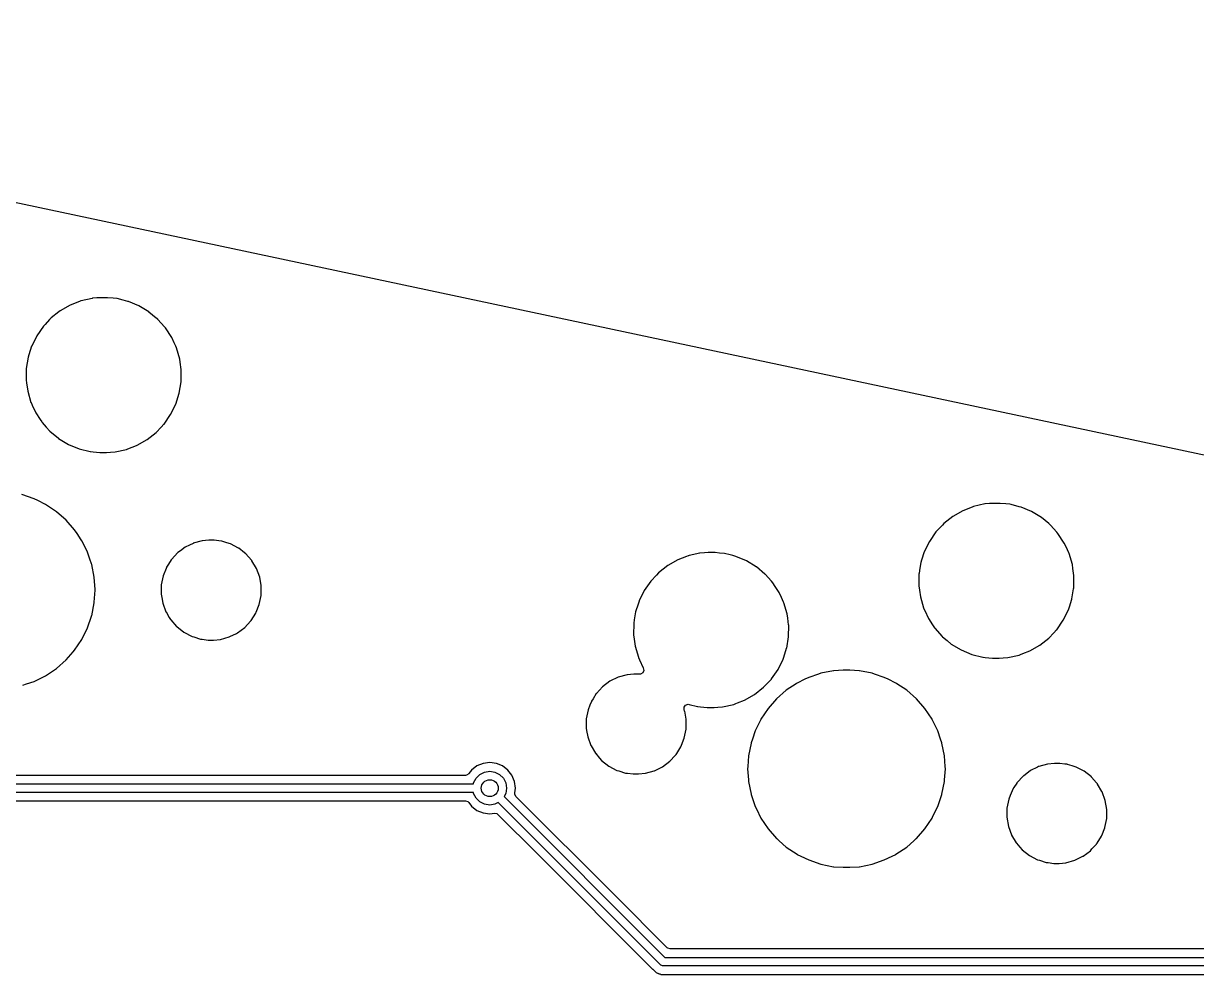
# Model space of a CAD drawing. Extents: x 0.6 to 14.8, y -5.2 to -0.6.
# Drawn here: x 3.586 to 4.677, y -1.479 to -0.594 of the extents above; entities that cross this region are included whole.
import ezdxf

# ---------------------------------------------------------------- set-up
doc = ezdxf.new("R2010")
doc.units = 0
doc.header["$MEASUREMENT"] = 0
doc.layers.add('BLACK', color=7, linetype='CONTINUOUS')

msp = doc.modelspace()

# ---------------------------------------------------------------- linework, layer by layer
at = {"layer": 'BLACK', "linetype": 'CONTINUOUS'}
for p, q in [((2.79536, -0.593609), (6.8991, -1.46589)), ((3.64995, -0.849376), (3.6395, -0.85174)), ((3.65009, -0.849365), (3.64995, -0.849376)), ((3.65434, -0.849049), (3.65009, -0.849365)), ((3.65009, -0.849365), (3.65009, -0.849365)), ((3.65791, -0.848784), (3.65434, -0.849049)), ((3.66428, -0.848784), (3.65791, -0.848784)), ((3.66943, -0.849302), (3.66428, -0.848784)), ((3.67304, -0.849665), (3.66943, -0.849302)), ((3.67318, -0.84968), (3.67304, -0.849665)), ((3.67304, -0.849665), (3.67304, -0.849665)), ((3.67872, -0.851087), (3.67318, -0.84968)), ((3.68313, -0.852208), (3.67872, -0.851087)), ((3.61894, -0.861941), (3.61181, -0.867569)), ((3.6201, -0.861027), (3.61894, -0.861941)), ((3.62022, -0.860937), (3.6201, -0.861027)), ((3.6201, -0.861027), (3.6201, -0.861027)), ((3.62952, -0.855622), (3.62022, -0.860937)), ((3.63802, -0.852316), (3.62952, -0.855622)), ((3.63937, -0.851792), (3.63802, -0.852316)), ((3.6395, -0.85174), (3.63937, -0.851792)), ((3.63937, -0.851792), (3.63937, -0.851792)), ((3.68356, -0.852316), (3.68313, -0.852208)), ((3.69344, -0.856459), (3.68356, -0.852316)), ((3.7026, -0.862016), (3.69344, -0.856459)), ((3.70271, -0.862108), (3.7026, -0.862016)), ((3.6103, -0.869167), (3.60607, -0.873661)), ((3.61181, -0.867569), (3.6103, -0.869167)), ((3.7094, -0.867674), (3.70271, -0.862108)), ((3.71083, -0.868865), (3.7094, -0.867674)), ((3.71093, -0.868973), (3.71083, -0.868865)), ((3.71709, -0.875872), (3.71093, -0.868973)), ((3.71093, -0.868973), (3.71093, -0.868973)), ((3.60447, -0.875371), (3.59836, -0.884172)), ((3.60607, -0.873661), (3.60447, -0.875371)), ((3.71796, -0.876856), (3.71709, -0.875872)), ((3.72384, -0.885814), (3.71796, -0.876856)), ((3.59358, -0.893916), (3.59104, -0.901857)), ((3.59362, -0.893778), (3.59358, -0.893916)), ((3.59836, -0.884172), (3.59362, -0.893778)), ((3.72614, -0.89081), (3.72384, -0.885814)), ((3.72757, -0.893916), (3.72614, -0.89081)), ((3.72832, -0.895542), (3.72757, -0.893916)), ((3.59036, -0.90398), (3.58864, -0.914552)), ((3.59104, -0.901857), (3.59036, -0.90398)), ((3.73132, -0.905825), (3.72832, -0.895542)), ((3.58862, -0.915473), (3.5885, -0.925263)), ((3.58863, -0.914696), (3.58862, -0.915473)), ((3.58864, -0.914552), (3.58863, -0.914696)), ((3.58863, -0.914696), (3.58863, -0.914696)), ((3.73172, -0.908736), (3.73132, -0.905825)), ((3.73264, -0.915529), (3.73172, -0.908736)), ((3.73262, -0.92715), (3.73276, -0.916439)), ((3.73276, -0.916439), (3.73264, -0.915529)), ((3.5885, -0.925263), (3.58852, -0.925406)), ((3.58852, -0.925406), (3.58887, -0.928043)), ((3.58852, -0.925406), (3.58852, -0.925406)), ((3.7309, -0.937722), (3.73262, -0.92715)), ((3.58887, -0.928043), (3.58994, -0.935876)), ((3.58994, -0.935876), (3.59294, -0.94616)), ((3.72764, -0.947923), (3.7309, -0.937722)), ((3.59294, -0.94616), (3.593, -0.946291)), ((3.593, -0.946291), (3.593, -0.946291)), ((3.593, -0.946291), (3.59415, -0.948784)), ((3.59415, -0.948784), (3.59742, -0.955888)), ((3.7229, -0.95753), (3.72764, -0.947923)), ((3.59742, -0.955888), (3.6015, -0.962108)), ((3.71679, -0.966331), (3.7229, -0.95753)), ((3.6015, -0.962108), (3.60301, -0.964418)), ((3.60301, -0.964418), (3.6033, -0.964845)), ((3.6033, -0.964845), (3.60339, -0.964953)), ((3.60339, -0.964953), (3.60339, -0.964953)), ((3.60339, -0.964953), (3.6071, -0.96911)), ((3.6071, -0.96911), (3.61043, -0.972837)), ((3.70945, -0.974133), (3.71418, -0.96911)), ((3.71418, -0.96911), (3.71669, -0.966436)), ((3.71669, -0.966436), (3.71679, -0.966331)), ((3.71669, -0.966436), (3.71669, -0.966436)), ((3.61043, -0.972837), (3.61054, -0.972929)), ((3.61054, -0.972929), (3.61054, -0.972929)), ((3.61054, -0.972929), (3.61855, -0.979594)), ((3.61855, -0.979594), (3.61866, -0.979686)), ((3.61866, -0.979686), (3.62782, -0.985243)), ((3.69174, -0.98608), (3.70104, -0.980765)), ((3.70104, -0.980765), (3.70945, -0.974133)), ((3.62782, -0.985243), (3.6377, -0.989385)), ((3.6377, -0.989385), (3.64808, -0.992022)), ((3.64808, -0.992022), (3.64822, -0.992036)), ((3.64822, -0.992036), (3.64822, -0.992036)), ((3.64822, -0.992036), (3.65078, -0.992294)), ((3.65078, -0.992294), (3.65698, -0.992918)), ((3.65698, -0.992918), (3.66335, -0.992918)), ((3.66335, -0.992918), (3.66692, -0.992652)), ((3.66692, -0.992652), (3.67117, -0.992337)), ((3.67117, -0.992337), (3.67131, -0.992326)), ((3.67117, -0.992337), (3.67117, -0.992337)), ((3.67131, -0.992326), (3.68176, -0.989962)), ((3.68176, -0.989962), (3.68315, -0.989421)), ((3.68315, -0.989421), (3.69102, -0.986362)), ((3.69102, -0.986362), (3.69174, -0.98608)), ((3.59582, -1.0359), (3.58443, -1.03204)), ((3.59922, -1.03758), (3.59582, -1.0359)), ((3.60649, -1.04116), (3.59922, -1.03758)), ((3.6066, -1.04122), (3.60649, -1.04116)), ((3.60649, -1.04116), (3.60649, -1.04116)), ((3.6166, -1.0479), (3.6066, -1.04122)), ((4.45986, -1.04696), (4.45056, -1.05228)), ((4.46836, -1.04365), (4.45986, -1.04696)), ((4.46971, -1.04313), (4.46836, -1.04365)), ((4.46984, -1.04308), (4.46971, -1.04313)), ((4.46971, -1.04313), (4.46971, -1.04313)), ((4.48029, -1.04071), (4.46984, -1.04308)), ((4.48043, -1.0407), (4.48029, -1.04071)), ((4.48468, -1.04039), (4.48043, -1.0407)), ((4.48043, -1.0407), (4.48043, -1.0407)), ((4.48825, -1.04012), (4.48468, -1.04039)), ((4.49462, -1.04012), (4.48825, -1.04012)), ((4.49977, -1.04064), (4.49462, -1.04012)), ((4.50338, -1.041), (4.49977, -1.04064)), ((4.50352, -1.04102), (4.50338, -1.041)), ((4.50338, -1.041), (4.50338, -1.041)), ((4.5046, -1.04129), (4.50352, -1.04102)), ((4.51228, -1.04324), (4.5046, -1.04129)), ((4.5139, -1.04365), (4.51228, -1.04324)), ((4.52378, -1.0478), (4.5139, -1.04365)), ((3.62565, -1.05583), (3.6166, -1.0479)), ((3.63358, -1.06488), (3.62565, -1.05583)), ((4.45056, -1.05228), (4.44215, -1.05891)), ((4.53294, -1.05335), (4.52378, -1.0478)), ((4.53305, -1.05345), (4.53294, -1.05335)), ((4.53974, -1.05901), (4.53305, -1.05345)), ((3.63588, -1.06832), (3.63358, -1.06488)), ((3.63976, -1.07413), (3.63588, -1.06832)), ((4.43481, -1.06671), (4.4287, -1.07551)), ((4.43506, -1.06644), (4.43481, -1.06671)), ((4.44083, -1.06031), (4.43506, -1.06644)), ((4.44215, -1.05891), (4.44083, -1.06031)), ((4.54117, -1.0602), (4.53974, -1.05901)), ((4.54127, -1.06031), (4.54117, -1.0602)), ((4.54709, -1.06683), (4.54127, -1.06031)), ((4.54127, -1.06031), (4.54127, -1.06031)), ((4.54831, -1.06819), (4.54709, -1.06683)), ((4.55418, -1.07715), (4.54831, -1.06819)), ((3.64026, -1.07488), (3.63976, -1.07413)), ((3.64032, -1.07499), (3.64026, -1.07488)), ((3.64144, -1.07728), (3.64032, -1.07499)), ((3.64032, -1.07499), (3.64032, -1.07499)), ((3.64558, -1.08566), (3.64144, -1.07728)), ((3.7404, -1.079), (3.73624, -1.08105)), ((3.74374, -1.07735), (3.7404, -1.079)), ((3.7439, -1.07728), (3.74374, -1.07735)), ((3.74374, -1.07735), (3.74374, -1.07735)), ((3.75212, -1.07496), (3.7439, -1.07728)), ((3.75846, -1.07437), (3.75212, -1.07496)), ((3.7634, -1.07437), (3.75846, -1.07437)), ((3.76764, -1.07488), (3.7634, -1.07437)), ((3.77016, -1.07517), (3.76764, -1.07488)), ((3.77033, -1.0752), (3.77016, -1.07517)), ((3.77016, -1.07517), (3.77016, -1.07517)), ((3.77051, -1.07525), (3.77033, -1.0752)), ((3.77525, -1.07672), (3.77051, -1.07525)), ((3.77051, -1.07525), (3.77051, -1.07525)), ((3.77849, -1.07773), (3.77525, -1.07672)), ((3.78605, -1.08171), (3.77849, -1.07773)), ((4.4287, -1.07551), (4.42397, -1.08512)), ((4.5558, -1.08067), (4.55418, -1.07715)), ((3.64774, -1.09202), (3.64558, -1.08566)), ((3.72928, -1.0863), (3.72398, -1.09202)), ((3.7294, -1.08616), (3.72928, -1.0863)), ((3.72966, -1.08597), (3.7294, -1.08616)), ((3.73204, -1.08419), (3.72966, -1.08597)), ((3.73624, -1.08105), (3.73204, -1.08419)), ((3.78619, -1.08182), (3.78605, -1.08171)), ((3.79159, -1.08608), (3.78619, -1.08182)), ((3.79276, -1.08699), (3.79159, -1.08608)), ((3.79288, -1.08713), (3.79276, -1.08699)), ((3.79802, -1.09299), (3.79288, -1.08713)), ((4.20266, -1.08964), (4.19453, -1.0928)), ((4.20438, -1.08897), (4.20266, -1.08964)), ((4.20451, -1.08891), (4.20438, -1.08897)), ((4.20438, -1.08897), (4.20438, -1.08897)), ((4.20524, -1.08875), (4.20451, -1.08891)), ((4.21241, -1.08713), (4.20524, -1.08875)), ((4.21496, -1.08655), (4.21241, -1.08713)), ((4.21511, -1.08654), (4.21496, -1.08655)), ((4.21941, -1.08622), (4.21511, -1.08654)), ((4.21511, -1.08654), (4.21511, -1.08654)), ((4.22292, -1.08596), (4.21941, -1.08622)), ((4.2293, -1.08596), (4.22292, -1.08596)), ((4.2333, -1.08636), (4.2293, -1.08596)), ((4.23805, -1.08684), (4.2333, -1.08636)), ((4.23819, -1.08685), (4.23805, -1.08684)), ((4.23805, -1.08684), (4.23805, -1.08684)), ((4.24339, -1.08817), (4.23819, -1.08685)), ((4.24579, -1.08878), (4.24339, -1.08817)), ((4.24858, -1.08949), (4.24579, -1.08878)), ((4.25845, -1.09363), (4.24858, -1.08949)), ((4.42392, -1.08525), (4.42148, -1.09288)), ((4.42397, -1.08512), (4.42392, -1.08525)), ((4.5584, -1.0863), (4.5558, -1.08067)), ((4.55866, -1.08688), (4.5584, -1.0863)), ((4.56166, -1.09716), (4.55866, -1.08688)), ((3.64918, -1.09626), (3.64774, -1.09202)), ((3.64945, -1.09705), (3.64918, -1.09626)), ((3.65179, -1.10885), (3.64945, -1.09705)), ((3.71867, -1.1006), (3.71588, -1.10759)), ((3.71898, -1.09983), (3.71867, -1.1006)), ((3.71904, -1.09966), (3.71898, -1.09983)), ((3.71898, -1.09983), (3.71898, -1.09983)), ((3.72085, -1.09679), (3.71904, -1.09966)), ((3.7235, -1.09259), (3.72085, -1.09679)), ((3.7236, -1.09244), (3.7235, -1.09259)), ((3.7235, -1.09259), (3.7235, -1.09259)), ((3.72398, -1.09202), (3.7236, -1.09244)), ((3.79839, -1.09342), (3.79802, -1.09299)), ((3.79848, -1.09357), (3.79839, -1.09342)), ((3.80267, -1.1006), (3.79848, -1.09357)), ((3.79848, -1.09357), (3.79848, -1.09357)), ((3.80276, -1.10076), (3.80267, -1.1006)), ((3.80267, -1.1006), (3.80267, -1.1006)), ((3.80572, -1.10877), (3.80276, -1.10076)), ((4.18523, -1.09811), (4.17682, -1.10474)), ((4.19453, -1.0928), (4.18523, -1.09811)), ((4.26761, -1.09919), (4.25845, -1.09363)), ((4.26772, -1.09928), (4.26761, -1.09919)), ((4.27567, -1.10589), (4.26772, -1.09928)), ((4.41988, -1.10036), (4.41911, -1.10511)), ((4.4207, -1.09532), (4.41988, -1.10036)), ((4.42148, -1.09288), (4.4207, -1.09532)), ((4.56213, -1.1006), (4.56166, -1.09716)), ((4.56302, -1.10712), (4.56213, -1.1006)), ((3.6518, -1.10898), (3.65179, -1.10885)), ((3.65252, -1.11988), (3.6518, -1.10898)), ((3.6518, -1.10898), (3.6518, -1.10898)), ((3.71588, -1.10759), (3.71421, -1.11597)), ((3.80575, -1.10895), (3.80572, -1.10877)), ((3.80708, -1.11672), (3.80575, -1.10895)), ((4.16948, -1.11255), (4.16338, -1.12135)), ((4.16959, -1.11243), (4.16948, -1.11255)), ((4.1747, -1.10699), (4.16959, -1.11243)), ((4.17682, -1.10474), (4.1747, -1.10699)), ((4.27585, -1.10604), (4.27567, -1.10589)), ((4.27594, -1.10615), (4.27585, -1.10604)), ((4.28176, -1.11266), (4.27594, -1.10615)), ((4.27594, -1.10615), (4.27594, -1.10615)), ((4.28298, -1.11403), (4.28176, -1.11266)), ((4.41896, -1.1069), (4.41884, -1.1166)), ((4.41898, -1.10603), (4.41896, -1.1069)), ((4.41911, -1.10511), (4.41898, -1.10589)), ((4.41898, -1.10589), (4.41898, -1.10603)), ((4.41898, -1.10603), (4.41898, -1.10603)), ((4.56298, -1.11737), (4.5631, -1.10792)), ((4.56311, -1.10778), (4.56302, -1.10712)), ((4.5631, -1.10792), (4.56311, -1.10778)), ((3.65234, -1.12451), (3.65257, -1.12098)), ((3.65258, -1.12085), (3.65252, -1.11988)), ((3.65257, -1.12098), (3.65258, -1.12085)), ((3.71418, -1.11863), (3.7141, -1.12402)), ((3.71421, -1.11597), (3.71418, -1.11863)), ((3.80705, -1.12573), (3.80716, -1.11719)), ((3.80716, -1.11719), (3.80708, -1.11672)), ((4.16338, -1.12135), (4.15864, -1.13095)), ((4.28306, -1.11415), (4.28298, -1.11403)), ((4.28361, -1.115), (4.28306, -1.11415)), ((4.28306, -1.11415), (4.28306, -1.11415)), ((4.28466, -1.1166), (4.28361, -1.115)), ((4.28885, -1.12299), (4.28466, -1.1166)), ((4.29106, -1.12778), (4.28885, -1.12299)), ((4.41884, -1.1166), (4.41886, -1.11674)), ((4.41886, -1.11674), (4.41942, -1.12085)), ((4.41886, -1.11674), (4.41886, -1.11674)), ((4.41942, -1.12085), (4.42028, -1.12721)), ((4.56124, -1.12906), (4.56279, -1.1196)), ((4.56279, -1.1196), (4.56294, -1.11863)), ((4.56294, -1.11863), (4.56297, -1.11849)), ((4.56294, -1.11863), (4.56294, -1.11863)), ((4.56297, -1.11849), (4.56298, -1.11737)), ((3.64945, -1.14465), (3.65179, -1.13285)), ((3.65179, -1.13285), (3.65185, -1.13195)), ((3.65185, -1.13195), (3.65234, -1.12451)), ((3.7141, -1.12402), (3.7141, -1.12451)), ((3.7141, -1.12451), (3.71413, -1.12469)), ((3.71413, -1.12469), (3.71463, -1.12762)), ((3.71413, -1.12469), (3.71413, -1.12469)), ((3.71463, -1.12762), (3.71554, -1.13293)), ((3.71554, -1.13293), (3.7185, -1.14095)), ((3.80251, -1.1413), (3.8053, -1.13432)), ((3.8053, -1.13432), (3.80538, -1.13411)), ((3.80538, -1.13411), (3.80705, -1.12573)), ((4.15766, -1.13401), (4.15537, -1.14116)), ((4.15859, -1.13109), (4.15766, -1.13401)), ((4.15864, -1.13095), (4.15859, -1.13109)), ((4.29298, -1.13195), (4.29106, -1.12778)), ((4.29334, -1.13272), (4.29298, -1.13195)), ((4.29633, -1.143), (4.29334, -1.13272)), ((4.42028, -1.12721), (4.42328, -1.1375)), ((4.55889, -1.13643), (4.5612, -1.1292)), ((4.5612, -1.1292), (4.56124, -1.12906)), ((3.64558, -1.15604), (3.64926, -1.1452)), ((3.64926, -1.1452), (3.6494, -1.14477)), ((3.6494, -1.14477), (3.64945, -1.14465)), ((3.6494, -1.14477), (3.6494, -1.14477)), ((3.7185, -1.14095), (3.71859, -1.1411)), ((3.71859, -1.1411), (3.71859, -1.1411)), ((3.71859, -1.1411), (3.72163, -1.1462)), ((3.79779, -1.14906), (3.80212, -1.14219)), ((3.80212, -1.14219), (3.80222, -1.14204)), ((3.80222, -1.14204), (3.80251, -1.1413)), ((4.15537, -1.14116), (4.15419, -1.14842)), ((4.29689, -1.14709), (4.29633, -1.143)), ((4.42328, -1.1375), (4.42334, -1.13763)), ((4.42334, -1.13763), (4.42334, -1.13763)), ((4.42334, -1.13763), (4.42432, -1.13975)), ((4.42432, -1.13975), (4.42776, -1.14723)), ((4.55324, -1.14887), (4.55798, -1.13926)), ((4.55798, -1.13926), (4.55889, -1.13643)), ((3.64417, -1.1589), (3.64558, -1.15604)), ((3.72163, -1.1462), (3.72287, -1.14829)), ((3.72287, -1.14829), (3.72299, -1.14842)), ((3.72299, -1.14842), (3.72299, -1.14842)), ((3.72299, -1.14842), (3.72838, -1.15457)), ((3.72838, -1.15457), (3.7285, -1.15471)), ((3.7285, -1.15471), (3.73521, -1.16)), ((3.78502, -1.16065), (3.79186, -1.15554)), ((3.79186, -1.15554), (3.79442, -1.15277)), ((3.79442, -1.15277), (3.79754, -1.1494)), ((3.79754, -1.1494), (3.79766, -1.14927)), ((3.79754, -1.1494), (3.79754, -1.1494)), ((3.79766, -1.14927), (3.79779, -1.14906)), ((4.15365, -1.15198), (4.15351, -1.16244)), ((4.15369, -1.15151), (4.15365, -1.15173)), ((4.15365, -1.15173), (4.15365, -1.15187)), ((4.15365, -1.15187), (4.15365, -1.15187)), ((4.15365, -1.15187), (4.15365, -1.15198)), ((4.15419, -1.14842), (4.15369, -1.15151)), ((4.29771, -1.15312), (4.29689, -1.14709)), ((4.29764, -1.16432), (4.29778, -1.15361)), ((4.29778, -1.15361), (4.29771, -1.15312)), ((4.42776, -1.14723), (4.43163, -1.15312)), ((4.43163, -1.15312), (4.43352, -1.156)), ((4.43352, -1.156), (4.43364, -1.15618)), ((4.43364, -1.15618), (4.43373, -1.15629)), ((4.43373, -1.15629), (4.43373, -1.15629)), ((4.43373, -1.15629), (4.44064, -1.16403)), ((4.54714, -1.15767), (4.55324, -1.14887)), ((3.63358, -1.17683), (3.64026, -1.16683)), ((3.64026, -1.16683), (3.6404, -1.16653)), ((3.6404, -1.16653), (3.64417, -1.1589)), ((3.73521, -1.16), (3.74277, -1.16397)), ((3.74277, -1.16397), (3.74436, -1.16447)), ((3.74436, -1.16447), (3.75075, -1.16645)), ((3.75075, -1.16645), (3.75075, -1.16645)), ((3.75075, -1.16645), (3.75093, -1.16651)), ((3.75093, -1.16651), (3.7511, -1.16653)), ((3.7511, -1.16653), (3.7511, -1.16653)), ((3.7511, -1.16653), (3.7521, -1.16665)), ((3.7521, -1.16665), (3.75786, -1.16733)), ((3.75786, -1.16733), (3.7628, -1.16733)), ((3.7628, -1.16733), (3.76914, -1.16674)), ((3.76914, -1.16674), (3.77736, -1.16443)), ((3.77736, -1.16443), (3.77808, -1.16407)), ((3.77808, -1.16407), (3.78412, -1.16109)), ((3.78412, -1.16109), (3.78502, -1.16065)), ((4.15351, -1.16244), (4.15353, -1.16258)), ((4.15353, -1.16258), (4.15353, -1.16258)), ((4.15353, -1.16258), (4.15407, -1.16653)), ((4.15407, -1.16653), (4.15495, -1.17305)), ((4.29592, -1.1749), (4.29764, -1.16432)), ((4.44064, -1.16403), (4.44077, -1.16418)), ((4.44077, -1.16418), (4.44088, -1.16427)), ((4.44088, -1.16427), (4.44088, -1.16427)), ((4.44088, -1.16427), (4.44518, -1.16784)), ((4.53138, -1.1721), (4.5398, -1.16547)), ((4.5398, -1.16547), (4.54433, -1.16065)), ((4.54433, -1.16065), (4.54704, -1.15777)), ((4.54704, -1.15777), (4.54714, -1.15767)), ((4.54704, -1.15777), (4.54704, -1.15777)), ((3.62787, -1.18334), (3.63226, -1.17833)), ((3.63226, -1.17833), (3.63358, -1.17683)), ((4.15495, -1.17305), (4.15795, -1.18334)), ((4.29319, -1.1834), (4.29587, -1.17503)), ((4.29587, -1.17503), (4.29592, -1.1749)), ((4.44518, -1.16784), (4.44901, -1.17102)), ((4.44901, -1.17102), (4.45816, -1.17658)), ((4.45816, -1.17658), (4.46804, -1.18072)), ((4.51565, -1.17992), (4.52208, -1.17742)), ((4.52208, -1.17742), (4.53138, -1.1721)), ((3.6166, -1.1938), (3.62565, -1.18587)), ((3.62565, -1.18587), (3.62787, -1.18334)), ((4.15795, -1.18334), (4.15801, -1.18347)), ((4.15801, -1.18347), (4.15801, -1.18347)), ((4.15801, -1.18347), (4.15908, -1.18577)), ((4.15908, -1.18577), (4.16244, -1.19306)), ((4.28791, -1.19471), (4.29265, -1.1851)), ((4.29265, -1.1851), (4.29319, -1.1834)), ((4.46804, -1.18072), (4.47842, -1.18336)), ((4.47842, -1.18336), (4.47857, -1.18337)), ((4.47857, -1.18337), (4.47857, -1.18337)), ((4.47857, -1.18337), (4.48064, -1.18358)), ((4.48064, -1.18358), (4.48732, -1.18426)), ((4.48732, -1.18426), (4.49369, -1.18426)), ((4.49369, -1.18426), (4.49726, -1.18399)), ((4.49726, -1.18399), (4.50151, -1.18368)), ((4.50151, -1.18367), (4.50165, -1.18366)), ((4.50151, -1.18368), (4.50151, -1.18367)), ((4.50165, -1.18366), (4.5121, -1.1813)), ((4.5121, -1.1813), (4.51349, -1.18076)), ((4.51349, -1.18076), (4.51565, -1.17992)), ((3.6066, -1.20048), (3.6166, -1.1938)), ((4.14744, -1.19955), (4.13922, -1.20187)), ((4.15378, -1.19897), (4.14744, -1.19955)), ((4.15871, -1.19897), (4.15378, -1.19897)), ((4.15883, -1.19898), (4.15871, -1.19897)), ((4.15889, -1.19899), (4.15883, -1.19898)), ((4.15986, -1.19892), (4.15889, -1.19899)), ((4.16197, -1.19775), (4.15986, -1.19892)), ((4.16299, -1.19557), (4.16197, -1.19775)), ((4.16244, -1.19306), (4.16252, -1.19318)), ((4.16252, -1.19318), (4.16253, -1.19321)), ((4.16253, -1.19321), (4.16299, -1.19557)), ((4.28181, -1.20351), (4.28791, -1.19471)), ((4.32542, -1.19901), (4.31639, -1.20208)), ((4.32766, -1.19825), (4.32542, -1.19901)), ((4.32778, -1.19821), (4.32766, -1.19825)), ((4.32766, -1.19825), (4.32766, -1.19825)), ((4.33957, -1.19587), (4.32778, -1.19821)), ((4.3397, -1.19586), (4.33957, -1.19587)), ((4.34851, -1.19528), (4.3397, -1.19586)), ((4.3397, -1.19586), (4.3397, -1.19586)), ((4.34857, -1.19528), (4.34851, -1.19528)), ((4.34851, -1.19528), (4.34851, -1.19528)), ((4.35458, -1.19528), (4.34857, -1.19528)), ((4.35464, -1.19528), (4.35458, -1.19528)), ((4.36345, -1.19586), (4.35464, -1.19528)), ((4.35464, -1.19528), (4.35464, -1.19528)), ((4.36358, -1.19587), (4.36345, -1.19586)), ((4.36345, -1.19586), (4.36345, -1.19586)), ((4.37537, -1.19821), (4.36358, -1.19587)), ((4.37549, -1.19825), (4.37537, -1.19821)), ((4.37773, -1.19901), (4.37549, -1.19825)), ((4.37549, -1.19825), (4.37549, -1.19825)), ((4.38676, -1.20208), (4.37773, -1.19901)), ((3.58527, -1.20938), (3.58879, -1.20818)), ((3.58879, -1.20818), (3.59582, -1.2058)), ((3.59582, -1.2058), (3.60389, -1.20182)), ((3.60389, -1.20182), (3.60649, -1.20054)), ((3.60649, -1.20054), (3.6066, -1.20048)), ((3.60649, -1.20054), (3.60649, -1.20054)), ((4.12471, -1.21076), (4.11892, -1.21703)), ((4.13156, -1.20565), (4.12471, -1.21076)), ((4.13922, -1.20187), (4.13156, -1.20565)), ((4.27447, -1.21131), (4.27726, -1.20834)), ((4.27726, -1.20834), (4.28171, -1.20361)), ((4.28171, -1.20361), (4.28181, -1.20351)), ((4.28171, -1.20361), (4.28171, -1.20361)), ((4.30461, -1.20806), (4.2956, -1.21408)), ((4.30549, -1.20747), (4.30461, -1.20806)), ((4.3056, -1.2074), (4.30549, -1.20747)), ((4.30549, -1.20747), (4.30549, -1.20747)), ((4.30572, -1.20734), (4.3056, -1.2074)), ((4.31281, -1.20384), (4.30572, -1.20734)), ((4.30572, -1.20734), (4.30572, -1.20734)), ((4.31639, -1.20208), (4.31281, -1.20384)), ((4.39034, -1.20384), (4.38676, -1.20208)), ((4.39743, -1.20734), (4.39034, -1.20384)), ((4.39744, -1.20734), (4.39743, -1.20734)), ((4.39755, -1.2074), (4.39744, -1.20734)), ((4.39766, -1.20747), (4.39755, -1.2074)), ((4.39854, -1.20806), (4.39766, -1.20747)), ((4.39766, -1.20747), (4.39766, -1.20747)), ((4.40755, -1.21408), (4.39854, -1.20806)), ((4.11583, -1.22193), (4.11436, -1.22425)), ((4.11882, -1.21718), (4.11583, -1.22193)), ((4.11892, -1.21703), (4.11882, -1.21718)), ((4.11882, -1.21718), (4.11882, -1.21718)), ((4.25676, -1.22325), (4.26606, -1.21794)), ((4.26606, -1.21794), (4.27447, -1.21131)), ((4.28656, -1.22201), (4.27863, -1.23105)), ((4.2956, -1.21408), (4.28656, -1.22201)), ((4.41659, -1.22201), (4.40755, -1.21408)), ((4.42452, -1.23105), (4.41659, -1.22201)), ((4.11119, -1.23219), (4.10953, -1.24057)), ((4.11289, -1.22793), (4.11119, -1.23219)), ((4.11429, -1.22442), (4.11289, -1.22793)), ((4.11436, -1.22425), (4.11429, -1.22442)), ((4.11429, -1.22442), (4.11429, -1.22442)), ((4.20056, -1.22993), (4.20189, -1.22793)), ((4.20065, -1.23234), (4.20056, -1.22993)), ((4.20103, -1.23336), (4.20065, -1.23234)), ((4.20189, -1.22793), (4.20415, -1.22709)), ((4.20415, -1.22709), (4.20527, -1.22721)), ((4.20527, -1.22721), (4.21309, -1.2292)), ((4.21309, -1.2292), (4.21324, -1.22921)), ((4.21324, -1.22921), (4.21324, -1.22921)), ((4.21324, -1.22921), (4.2158, -1.22947)), ((4.2158, -1.22947), (4.22199, -1.23009)), ((4.22199, -1.23009), (4.22836, -1.23009)), ((4.22836, -1.23009), (4.23193, -1.22983)), ((4.23193, -1.22983), (4.23618, -1.22951)), ((4.23618, -1.22951), (4.23633, -1.2295)), ((4.23618, -1.22951), (4.23618, -1.22951)), ((4.23633, -1.2295), (4.24677, -1.22714)), ((4.24677, -1.22714), (4.24871, -1.22638)), ((4.24871, -1.22638), (4.25017, -1.22582)), ((4.25017, -1.22582), (4.25676, -1.22325)), ((4.27863, -1.23105), (4.27195, -1.24105)), ((4.43121, -1.24105), (4.42452, -1.23105)), ((4.1095, -1.24277), (4.10942, -1.24868)), ((4.10953, -1.24057), (4.1095, -1.24277)), ((4.20106, -1.23354), (4.20103, -1.23336)), ((4.20235, -1.24106), (4.20106, -1.23354)), ((4.20248, -1.24178), (4.20235, -1.24106)), ((4.20243, -1.24515), (4.20247, -1.24196)), ((4.20247, -1.24196), (4.20248, -1.24178)), ((4.20247, -1.24196), (4.20247, -1.24196)), ((4.27189, -1.24117), (4.26999, -1.24502)), ((4.27195, -1.24105), (4.27189, -1.24117)), ((4.27189, -1.24117), (4.27189, -1.24117)), ((4.43126, -1.24117), (4.43121, -1.24105)), ((4.43316, -1.24502), (4.43126, -1.24117)), ((4.43126, -1.24117), (4.43126, -1.24117)), ((4.10942, -1.24868), (4.10941, -1.24911)), ((4.10941, -1.24911), (4.10944, -1.24928)), ((4.10944, -1.24928), (4.10982, -1.25147)), ((4.10944, -1.24928), (4.10944, -1.24928)), ((4.10982, -1.25147), (4.11086, -1.25753)), ((4.2007, -1.2587), (4.20237, -1.25032)), ((4.20237, -1.25032), (4.20243, -1.24515)), ((4.26663, -1.25184), (4.26401, -1.25955)), ((4.26999, -1.24502), (4.26663, -1.25184)), ((4.43652, -1.25184), (4.43316, -1.24502)), ((4.43914, -1.25955), (4.43652, -1.25184)), ((4.11086, -1.25753), (4.11382, -1.26554)), ((4.11382, -1.26554), (4.11391, -1.26569)), ((4.11391, -1.26569), (4.11391, -1.26569)), ((4.11391, -1.26569), (4.11809, -1.27273)), ((4.19778, -1.26601), (4.20006, -1.2603)), ((4.20006, -1.2603), (4.2007, -1.2587)), ((4.26276, -1.26323), (4.26041, -1.27503)), ((4.26283, -1.26302), (4.26276, -1.26323)), ((4.26401, -1.25955), (4.26283, -1.26302)), ((4.44032, -1.26302), (4.43914, -1.25955)), ((4.44039, -1.26323), (4.44032, -1.26302)), ((4.44274, -1.27503), (4.44039, -1.26323)), ((4.11809, -1.27273), (4.11818, -1.27288)), ((4.11818, -1.27288), (4.1183, -1.27301)), ((4.1183, -1.27301), (4.1183, -1.27301)), ((4.1183, -1.27301), (4.12194, -1.27716)), ((4.18718, -1.28013), (4.19205, -1.27486)), ((4.19205, -1.27486), (4.19285, -1.27399)), ((4.19285, -1.27399), (4.19298, -1.27386)), ((4.19285, -1.27399), (4.19285, -1.27399)), ((4.19298, -1.27386), (4.19361, -1.27286)), ((4.19361, -1.27286), (4.19744, -1.26679)), ((4.19744, -1.26679), (4.19753, -1.26664)), ((4.19753, -1.26664), (4.19778, -1.26601)), ((4.2604, -1.27515), (4.25975, -1.28508)), ((4.26041, -1.27503), (4.2604, -1.27515)), ((4.2604, -1.27515), (4.2604, -1.27515)), ((4.44275, -1.27515), (4.44274, -1.27503)), ((4.4434, -1.28508), (4.44275, -1.27515)), ((4.44275, -1.27515), (4.44275, -1.27515)), ((4.00776, -1.28447), (4.00282, -1.28826)), ((4.01351, -1.28208), (4.00776, -1.28447)), ((4.01969, -1.28127), (4.01351, -1.28208)), ((4.02586, -1.28208), (4.01969, -1.28127)), ((4.03161, -1.28447), (4.02586, -1.28208)), ((4.03655, -1.28826), (4.03161, -1.28447)), ((4.12194, -1.27716), (4.12382, -1.2793)), ((4.12382, -1.2793), (4.13052, -1.28459)), ((4.13052, -1.28459), (4.13808, -1.28857)), ((4.17288, -1.28892), (4.17671, -1.28703)), ((4.17671, -1.28703), (4.17984, -1.28549)), ((4.17984, -1.28549), (4.18033, -1.28524)), ((4.18033, -1.28524), (4.18718, -1.28013)), ((4.25975, -1.28508), (4.25963, -1.28703)), ((4.25963, -1.28703), (4.25963, -1.28715)), ((4.25963, -1.28715), (4.2603, -1.29733)), ((4.44285, -1.29733), (4.44352, -1.28715)), ((4.44352, -1.28703), (4.4434, -1.28508)), ((4.44352, -1.28715), (4.44352, -1.28703)), ((4.52912, -1.2857), (4.52282, -1.28881)), ((4.53032, -1.28511), (4.52912, -1.2857)), ((4.53048, -1.28503), (4.53032, -1.28511)), ((4.53032, -1.28511), (4.53032, -1.28511)), ((4.5387, -1.28272), (4.53048, -1.28503)), ((4.54504, -1.28213), (4.5387, -1.28272)), ((4.54997, -1.28213), (4.54504, -1.28213)), ((4.55476, -1.2827), (4.54997, -1.28213)), ((4.55673, -1.28293), (4.55476, -1.2827)), ((4.55691, -1.28295), (4.55673, -1.28293)), ((4.55673, -1.28293), (4.55673, -1.28293)), ((4.55708, -1.28301), (4.55691, -1.28295)), ((4.56147, -1.28437), (4.55708, -1.28301)), ((4.55708, -1.28301), (4.55708, -1.28301)), ((4.56507, -1.28549), (4.56147, -1.28437)), ((4.57263, -1.28946), (4.56507, -1.28549)), ((3.99704, -1.29329), (3.3451, -1.29329)), ((3.99815, -1.29313), (3.99704, -1.29329)), ((4.00013, -1.29176), (3.99815, -1.29313)), ((4.00022, -1.29165), (4.00013, -1.29176)), ((4.00282, -1.28826), (4.00022, -1.29165)), ((4.00471, -1.30025), (4.00694, -1.29586)), ((4.00694, -1.29586), (4.01043, -1.29238)), ((4.01043, -1.29238), (4.01482, -1.29014)), ((4.01482, -1.29014), (4.01969, -1.28937)), ((4.01969, -1.28937), (4.02455, -1.29014)), ((4.02455, -1.29014), (4.02894, -1.29238)), ((4.02894, -1.29238), (4.03243, -1.29586)), ((4.03243, -1.29586), (4.03466, -1.30025)), ((4.04034, -1.2932), (4.03655, -1.28826)), ((4.04272, -1.29895), (4.04034, -1.2932)), ((4.13808, -1.28857), (4.1397, -1.28907)), ((4.1397, -1.28907), (4.14607, -1.29105)), ((4.14607, -1.29105), (4.14607, -1.29105)), ((4.14607, -1.29105), (4.14624, -1.2911)), ((4.14624, -1.2911), (4.14642, -1.29112)), ((4.14642, -1.29112), (4.14642, -1.29112)), ((4.14642, -1.29112), (4.14785, -1.29129)), ((4.14785, -1.29129), (4.15318, -1.29192)), ((4.15318, -1.29192), (4.15811, -1.29192)), ((4.15811, -1.29192), (4.16445, -1.29134)), ((4.16445, -1.29134), (4.17267, -1.28902)), ((4.17267, -1.28902), (4.17288, -1.28892)), ((4.2603, -1.29733), (4.26041, -1.29903)), ((4.44274, -1.29903), (4.44285, -1.29733)), ((4.51585, -1.29405), (4.51033, -1.30002)), ((4.51597, -1.29392), (4.51585, -1.29405)), ((4.51645, -1.29356), (4.51597, -1.29392)), ((4.51928, -1.29145), (4.51645, -1.29356)), ((4.52282, -1.28881), (4.51928, -1.29145)), ((4.57933, -1.29475), (4.57263, -1.28946)), ((4.57945, -1.29489), (4.57933, -1.29475)), ((4.58411, -1.3002), (4.57945, -1.29489)), ((4.00456, -1.30906), (3.33858, -1.30906)), ((3.34021, -1.30118), (4.00456, -1.30118)), ((4.00456, -1.30118), (4.00471, -1.30025)), ((4.00471, -1.30998), (4.00456, -1.30906)), ((4.03466, -1.30025), (4.03543, -1.30512)), ((4.03543, -1.30512), (4.03466, -1.30998)), ((4.04353, -1.30512), (4.04272, -1.29895)), ((4.04295, -1.3095), (4.04297, -1.3094)), ((4.04297, -1.3094), (4.04353, -1.30512)), ((4.26041, -1.29903), (4.26276, -1.31083)), ((4.44039, -1.31083), (4.44274, -1.29903)), ((4.50555, -1.30759), (4.50374, -1.31212)), ((4.50562, -1.30742), (4.50555, -1.30759)), ((4.50555, -1.30759), (4.50555, -1.30759)), ((4.50735, -1.30467), (4.50562, -1.30742)), ((4.51008, -1.30035), (4.50735, -1.30467)), ((4.51017, -1.3002), (4.51008, -1.30035)), ((4.51008, -1.30035), (4.51008, -1.30035)), ((4.51033, -1.30002), (4.51017, -1.3002)), ((4.58497, -1.30117), (4.58411, -1.3002)), ((4.58506, -1.30133), (4.58497, -1.30117)), ((4.58924, -1.30836), (4.58506, -1.30133)), ((4.58506, -1.30133), (4.58506, -1.30133)), ((4.58933, -1.30852), (4.58924, -1.30836)), ((4.58924, -1.30836), (4.58924, -1.30836)), ((4.59229, -1.31653), (4.58933, -1.30852)), ((3.33966, -1.31695), (3.99704, -1.31695)), ((3.99704, -1.31695), (3.99933, -1.31769)), ((3.99933, -1.31769), (4.00013, -1.31847)), ((4.00013, -1.31847), (4.00282, -1.32198)), ((4.00694, -1.31437), (4.00471, -1.30998)), ((4.01043, -1.31786), (4.00694, -1.31437)), ((4.01482, -1.3201), (4.01043, -1.31786)), ((4.01969, -1.32087), (4.01482, -1.3201)), ((4.02455, -1.3201), (4.01969, -1.32087)), ((4.02756, -1.31856), (4.02455, -1.3201)), ((4.17832, -1.46932), (4.02756, -1.31856)), ((4.03466, -1.30998), (4.03313, -1.31299)), ((4.03313, -1.31299), (4.18273, -1.4626)), ((4.04297, -1.31062), (4.04295, -1.3095)), ((4.04406, -1.31276), (4.04297, -1.31062)), ((4.13634, -1.40504), (4.04406, -1.31276)), ((4.26276, -1.31083), (4.2628, -1.31095)), ((4.2628, -1.31095), (4.2628, -1.31095)), ((4.2628, -1.31095), (4.26316, -1.31199)), ((4.26316, -1.31199), (4.26663, -1.32221)), ((4.43652, -1.32221), (4.43999, -1.31199)), ((4.43999, -1.31199), (4.44035, -1.31095)), ((4.44035, -1.31095), (4.44039, -1.31083)), ((4.44035, -1.31095), (4.44035, -1.31095)), ((4.50245, -1.31535), (4.50078, -1.32373)), ((4.50374, -1.31212), (4.50245, -1.31535)), ((4.59374, -1.32495), (4.59229, -1.31653)), ((4.00282, -1.32198), (4.00776, -1.32577)), ((4.00776, -1.32577), (4.01351, -1.32815)), ((4.01351, -1.32815), (4.01969, -1.32896)), ((4.01969, -1.32896), (4.02407, -1.32839)), ((4.02407, -1.32839), (4.02643, -1.32883)), ((4.02643, -1.32883), (4.02733, -1.3295)), ((4.02733, -1.3295), (4.06442, -1.36659)), ((4.26663, -1.32221), (4.26806, -1.32513)), ((4.26806, -1.32513), (4.2717, -1.33251)), ((4.43157, -1.33227), (4.43509, -1.32513)), ((4.43509, -1.32513), (4.43652, -1.32221)), ((4.50069, -1.33069), (4.50067, -1.33227)), ((4.50077, -1.32513), (4.50069, -1.33069)), ((4.50078, -1.32373), (4.50077, -1.32513)), ((4.59362, -1.33349), (4.59369, -1.32815)), ((4.59369, -1.32815), (4.59373, -1.32513)), ((4.59373, -1.32513), (4.59374, -1.32495)), ((4.59373, -1.32513), (4.59373, -1.32513)), ((4.2717, -1.33251), (4.27195, -1.333)), ((4.27195, -1.333), (4.27863, -1.343)), ((4.42452, -1.343), (4.43121, -1.333)), ((4.43121, -1.333), (4.43145, -1.33251)), ((4.43145, -1.33251), (4.43157, -1.33227)), ((4.50067, -1.33227), (4.50212, -1.34069)), ((4.50212, -1.34069), (4.50508, -1.3487)), ((4.58906, -1.34914), (4.59189, -1.34203)), ((4.59189, -1.34203), (4.59196, -1.34187)), ((4.59196, -1.34187), (4.59362, -1.33349)), ((4.27863, -1.343), (4.28656, -1.35205)), ((4.28656, -1.35205), (4.28665, -1.35213)), ((4.28665, -1.35213), (4.28892, -1.35412)), ((4.41423, -1.35412), (4.4165, -1.35213)), ((4.4165, -1.35213), (4.41659, -1.35205)), ((4.41659, -1.35205), (4.42452, -1.343)), ((4.50508, -1.3487), (4.50517, -1.34886)), ((4.50517, -1.34886), (4.50517, -1.34886)), ((4.50517, -1.34886), (4.50935, -1.35589)), ((4.58476, -1.35619), (4.5887, -1.34995)), ((4.5887, -1.34995), (4.58879, -1.3498)), ((4.58879, -1.3498), (4.58906, -1.34914)), ((4.28892, -1.35412), (4.2956, -1.35998)), ((4.2956, -1.35998), (4.3056, -1.36666)), ((4.39755, -1.36666), (4.40755, -1.35998)), ((4.40755, -1.35998), (4.41423, -1.35412)), ((4.50935, -1.35589), (4.50944, -1.35604)), ((4.50944, -1.35604), (4.50956, -1.35618)), ((4.50956, -1.35618), (4.50956, -1.35618)), ((4.50956, -1.35618), (4.51282, -1.35989)), ((4.51282, -1.35989), (4.51508, -1.36247)), ((4.51508, -1.36247), (4.52178, -1.36776)), ((4.57159, -1.36841), (4.57844, -1.3633)), ((4.57844, -1.3633), (4.57992, -1.36169)), ((4.57992, -1.36169), (4.58411, -1.35716)), ((4.58411, -1.35716), (4.58423, -1.35702)), ((4.58411, -1.35716), (4.58411, -1.35716)), ((4.58423, -1.35702), (4.58476, -1.35619)), ((4.06442, -1.36659), (4.17125, -1.47341)), ((4.3056, -1.36666), (4.30572, -1.36671)), ((4.30572, -1.36671), (4.30572, -1.36671)), ((4.30572, -1.36671), (4.30915, -1.36841)), ((4.30915, -1.36841), (4.31639, -1.37198)), ((4.31639, -1.37198), (4.32778, -1.37584)), ((4.37537, -1.37584), (4.38676, -1.37198)), ((4.38676, -1.37198), (4.394, -1.36841)), ((4.394, -1.36841), (4.39743, -1.36671)), ((4.39743, -1.36671), (4.39744, -1.36671)), ((4.39744, -1.36671), (4.39755, -1.36666)), ((4.52178, -1.36776), (4.52934, -1.37173)), ((4.52934, -1.37173), (4.53096, -1.37223)), ((4.53096, -1.37223), (4.53733, -1.37421)), ((4.53733, -1.37421), (4.53733, -1.37421)), ((4.53733, -1.37421), (4.5375, -1.37427)), ((4.5375, -1.37427), (4.53768, -1.37429)), ((4.53768, -1.37429), (4.53768, -1.37429)), ((4.53768, -1.37429), (4.5391, -1.37446)), ((4.5391, -1.37446), (4.54444, -1.37509)), ((4.54937, -1.37509), (4.55571, -1.3745)), ((4.55571, -1.3745), (4.56393, -1.37219)), ((4.56393, -1.37219), (4.56474, -1.37179)), ((4.56474, -1.37179), (4.57143, -1.36849)), ((4.57143, -1.36849), (4.57159, -1.36841)), ((4.57143, -1.36849), (4.57143, -1.36849)), ((4.32778, -1.37584), (4.33957, -1.37819)), ((4.33957, -1.37819), (4.3397, -1.3782)), ((4.3397, -1.3782), (4.3397, -1.3782)), ((4.3397, -1.3782), (4.34851, -1.37878)), ((4.34851, -1.37878), (4.34851, -1.37878)), ((4.34851, -1.37878), (4.34857, -1.37878)), ((4.34857, -1.37878), (4.35458, -1.37878)), ((4.35458, -1.37878), (4.35464, -1.37878)), ((4.35464, -1.37878), (4.36345, -1.3782)), ((4.35464, -1.37878), (4.35464, -1.37878)), ((4.36345, -1.3782), (4.36358, -1.37819)), ((4.36345, -1.3782), (4.36345, -1.3782)), ((4.36358, -1.37819), (4.37537, -1.37584)), ((4.54444, -1.37509), (4.54937, -1.37509)), ((4.18486, -1.45356), (4.13634, -1.40504)), ((4.18533, -1.45396), (4.18486, -1.45356)), ((4.18762, -1.4547), (4.18533, -1.45396)), ((4.43088, -1.4547), (4.18762, -1.4547)), ((4.72539, -1.4547), (4.43088, -1.4547)), ((4.1786, -1.46946), (4.17832, -1.46932)), ((4.17879, -1.46972), (4.1786, -1.46946)), ((4.17967, -1.47001), (4.17879, -1.46972)), ((4.18049, -1.47042), (4.17967, -1.47001)), ((4.1808, -1.47037), (4.18049, -1.47042)), ((4.1811, -1.47047), (4.1808, -1.47037)), ((4.73291, -1.47047), (4.1811, -1.47047)), ((4.18273, -1.4626), (4.73291, -1.4626)), ((4.17125, -1.47341), (4.17135, -1.47353)), ((4.17135, -1.47353), (4.17144, -1.47371)), ((4.17144, -1.47371), (4.1717, -1.47396)), ((4.1717, -1.47396), (4.17287, -1.47503)), ((4.17287, -1.47503), (4.17297, -1.47514)), ((4.17297, -1.47514), (4.17351, -1.47568)), ((4.17351, -1.47568), (4.17366, -1.47578)), ((4.17366, -1.47578), (4.17382, -1.47591)), ((4.17382, -1.47591), (4.17427, -1.47633)), ((4.17427, -1.47633), (4.17467, -1.47671)), ((4.17467, -1.47671), (4.17501, -1.47684)), ((4.17501, -1.47684), (4.17501, -1.47684)), ((4.17501, -1.47684), (4.17509, -1.47688)), ((4.17509, -1.47688), (4.17585, -1.47728)), ((4.17585, -1.47728), (4.17593, -1.47734)), ((4.17593, -1.47734), (4.17593, -1.47734)), ((4.17593, -1.47734), (4.17623, -1.47754)), ((4.17623, -1.47754), (4.17658, -1.47762)), ((4.17658, -1.47762), (4.17658, -1.47762)), ((4.17658, -1.47762), (4.17725, -1.47778)), ((4.17725, -1.47778), (4.17779, -1.47795)), ((4.17779, -1.47795), (4.17851, -1.47824)), ((4.17851, -1.47824), (4.17851, -1.47824)), ((4.17851, -1.47824), (4.17876, -1.47834)), ((4.17876, -1.47834), (4.17901, -1.47837)), ((4.17901, -1.47837), (4.17926, -1.47837)), ((4.17926, -1.47837), (4.18016, -1.47847)), ((4.18016, -1.47847), (4.18016, -1.47847)), ((4.18016, -1.47847), (4.18016, -1.47847)), ((4.18016, -1.47847), (4.18051, -1.47856)), ((4.18051, -1.47856), (4.18165, -1.4784)), ((4.18165, -1.4784), (4.18218, -1.47837)), ((4.18218, -1.47837), (4.24683, -1.47837)), ((4.24683, -1.47837), (4.72539, -1.47837))]:
    msp.add_line(p, q, dxfattribs=at)
at = {"layer": 'BLACK'}
msp.add_circle((4.01969, -1.30512), 0.007874, dxfattribs=at)

doc.saveas('drawing.dxf')
